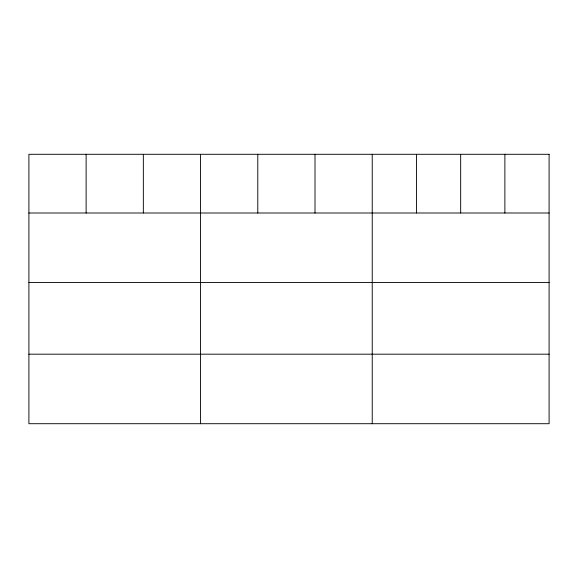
<?xml version="1.0" encoding="UTF-8"?>
<svg xmlns="http://www.w3.org/2000/svg" width="578" height="578" viewBox="0 0 578 578"><rect width="100%" height="100%" fill="white"/><g stroke="black" fill="none" stroke-linecap="round" stroke-linejoin="round"><path stroke-width="0.87" d="M28.9 213L549.1 213M28.9 282.534L549.1 282.534M28.9 354.177L549.1 354.177M504.883 154.29L504.883 213M460.666 154.29L460.666 213M416.449 154.29L416.449 213M372.232 154.29L372.232 423.71M315.01 154.29L315.01 213M257.788 154.29L257.788 213M200.566 154.29L200.566 423.71M143.344 154.29L143.344 213M86.122 154.29L86.122 213M549.1 154.29L28.9 154.29L28.9 423.71L549.1 423.71L549.1 154.29"/></g></svg>
